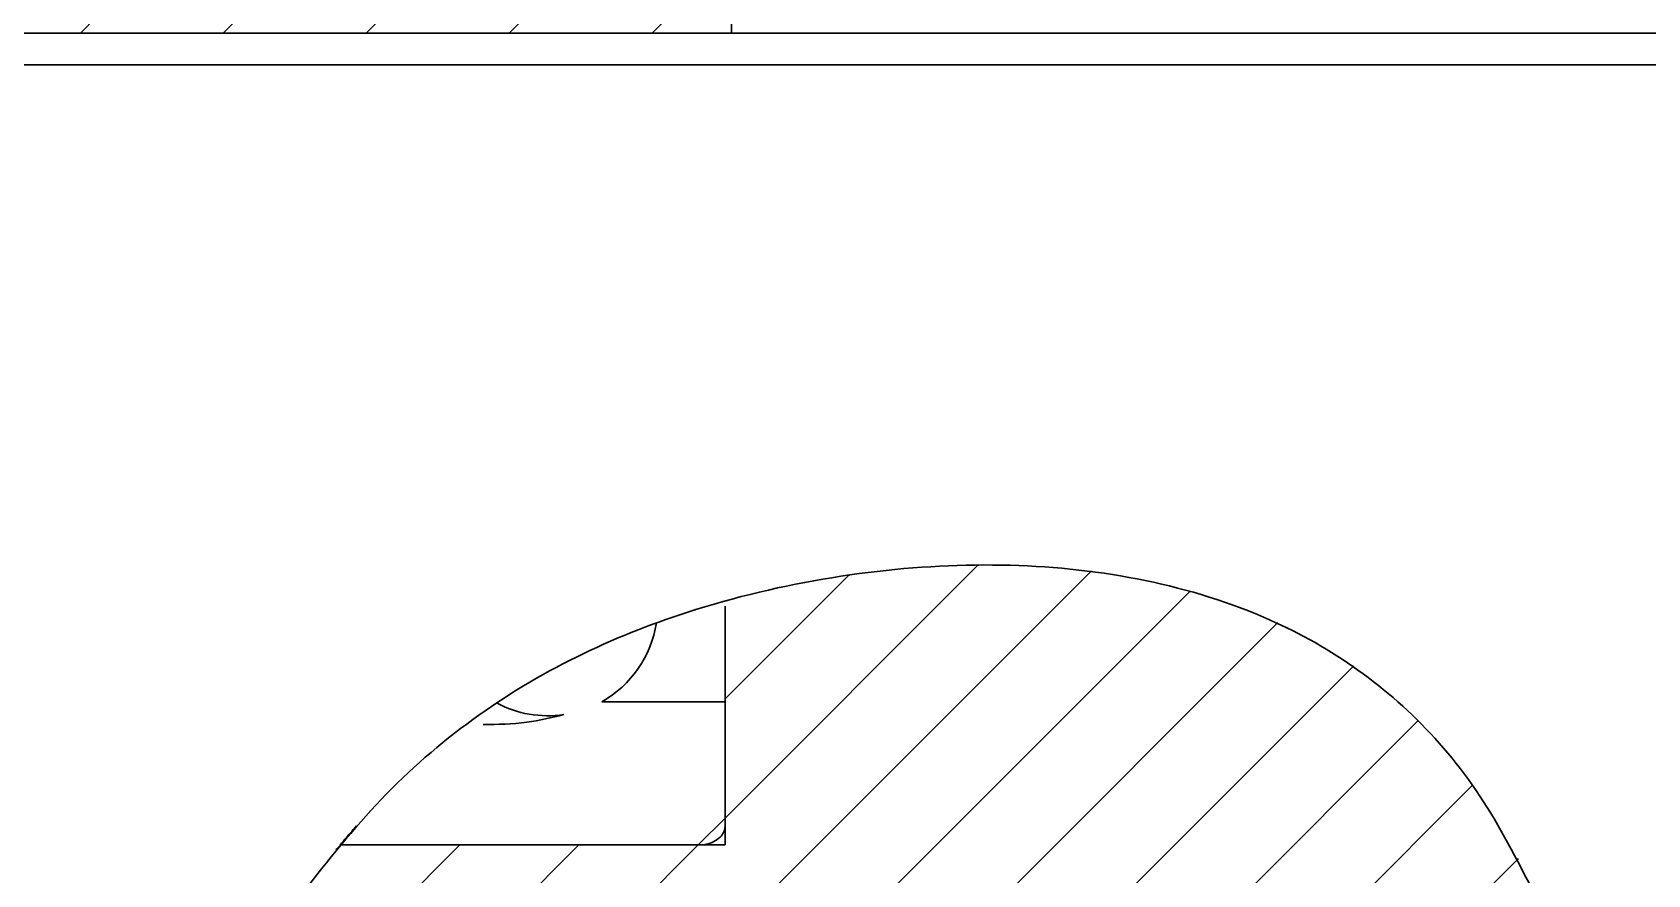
# Model space of a CAD drawing. Header units: millimetres. Extents: x 13 to 7248, y -1201 to 1478.
# Drawn here: x 979.8 to 1030.6, y 910 to 936.5 of the extents above; entities that cross this region are included whole.
import ezdxf

# ---------------------------------------------------------------- set-up
doc = ezdxf.new("R2010")
doc.units = ezdxf.units.MM
doc.header["$LTSCALE"] = 5
doc.linetypes.add('SLD-实线', pattern=[0])
doc.layers.get('0').update_dxf_attribs({"lineweight": 30})
doc.layers.add('剖面层', color=2, linetype='Continuous', lineweight=15)
doc.layers.add('标注线', color=4, linetype='SLD-实线')
doc.styles.get("Standard").update_dxf_attribs({"font": ''})
doc.styles.get('Standard').set_extended_font_data('SimSun')
doc.dimstyles.new('SLDDIMSTYLE0', dxfattribs={"dimtxt": 0.18, "dimasz": 4, "dimexe": 0, "dimexo": 0.0625, "dimgap": 0, "dimtad": 0, "dimtih": 1, "dimtoh": 1, "dimdec": 0, "dimrnd": 1e-09, "dimzin": 0, "dimdsep": 46, "dimtxsty": 'Standard', "dimblk1": 'DOT', "dimblk2": 'DOT', "dimsah": 1, "dimcen": 0.09, "dimadec": 0, "dimazin": 0, "dimtfac": 4, "dimtdec": 0, "dimtofl": 0, "dimtmove": 0, "dimatfit": 3, "dimldrblk": 'DOT', "dimfxl": 0, "dimfrac": 2, "dimtolj": 1, "dimtzin": 0, "dimarcsym": 0})

# ---------------------------------------------------------------- blocks, each defined once
blk = doc.blocks.new('_DOT')
at = {"color": 0, "linetype": 'ByBlock', "lineweight": -2}
blk.add_line((-0.5, 0), (-1, 0), dxfattribs=at)
at = {"color": 0, "linetype": 'ByBlock', "const_width": 0.5}
blk.add_lwpolyline([(-0.25, 0, 1), (0.25, 0, 1)], format="xyb", close=True, dxfattribs=at)

msp = doc.modelspace()

# ---------------------------------------------------------------- hatches: boundary and pattern name
h = msp.add_hatch()
h.set_pattern_fill('ANSI31', color=256, scale=0.833333, style=0)
edge = h.paths.add_edge_path(flags=0)
edge.add_spline(control_points=[(1002.2478, 918.7625), (1009.1459, 920.5002), (1020.5878, 919.9838), (1026.3112, 911.1973), (1027.4008, 908.4245)], knot_values=[0.0048602, 0.0048602, 0.0048602, 0.0048602, 0.1721342, 0.2375935, 0.2375935, 0.2375935, 0.2375935], weights=[1, 1, 1, 1, 1], degree=3, periodic=0)
edge.add_line((1027.4008, 908.4245), (1027.4008, 908.4245))
edge.add_spline(control_points=[(1027.4008, 908.4245), (1027.2706, 908.7559), (1027.1304, 909.0896), (1026.9793, 909.4245)], knot_values=[0, 0, 0, 0, 0.0024186, 0.0024186, 0.0024186, 0.0024186], weights=[1, 1, 1, 1], degree=3, periodic=0)
edge.add_spline(control_points=[(1026.9793, 909.4245), (1026.0026, 911.5891), (1024.7079, 913.5018), (1023.1554, 915.0083), (1021.609, 916.5087), (1019.7541, 917.6243), (1017.7375, 918.3821), (1015.2196, 919.3283), (1012.3664, 919.7546), (1009.4222, 919.717), (1006.4948, 919.6797), (1003.3871, 919.1939), (1000.3777, 918.2291), (998.0343, 917.4777), (995.7, 916.3646), (993.6511, 914.8655), (991.6117, 913.3733), (989.8077, 911.4853), (988.3072, 909.4245)], knot_values=[0, 0, 0, 0, 0.0079861, 0.0079861, 0.0079861, 0.0159343, 0.0159343, 0.0159343, 0.0258885, 0.0258885, 0.0258885, 0.0357764, 0.0357764, 0.0357764, 0.043471, 0.043471, 0.043471, 0.0511165, 0.0511165, 0.0511165, 0.0511165], weights=[1, 1, 1, 1, 1, 1, 1, 1, 1, 1, 1, 1, 1, 1, 1, 1, 1, 1, 1], degree=3, periodic=0)
edge.add_spline(control_points=[(988.3072, 909.4245), (988.0663, 909.0936), (987.8345, 908.7601), (987.6118, 908.4245)], knot_values=[0, 0, 0, 0, 0.0015479, 0.0015479, 0.0015479, 0.0015479], weights=[1, 1, 1, 1], degree=3, periodic=0)
edge.add_spline(control_points=[(987.6118, 908.4245), (988.1916, 909.2981), (988.8192, 910.1372), (989.4804, 910.9245)], knot_values=[0, 0, 0, 0, 0.0031702, 0.0031702, 0.0031702, 0.0031702], weights=[1, 1, 1, 1], degree=3, periodic=0)
edge.add_spline(control_points=[(989.4804, 910.9245), (990.1317, 911.7002), (990.8252, 912.4373), (991.5512, 913.1191), (993.0325, 914.5102), (994.6974, 915.6764), (996.3296, 916.5407), (997.9561, 917.402), (999.5814, 918.0013), (1001.0121, 918.4245)], knot_values=[0, 0, 0, 0, 0.0030709, 0.0030709, 0.0030709, 0.009416, 0.009416, 0.009416, 0.0157263, 0.0157263, 0.0157263, 0.0157263], weights=[1, 1, 1, 1, 1, 1, 1, 1, 1, 1], degree=3, periodic=0)
edge.add_spline(control_points=[(1001.0121, 918.4245), (1002.1783, 918.7695), (1003.2498, 919.012), (1004.1747, 919.1855), (1005.6657, 919.4652), (1006.8065, 919.5739), (1007.4886, 919.6277), (1008.1668, 919.6813), (1008.4132, 919.6871), (1008.2075, 919.6758), (1008.0081, 919.6649), (1007.3791, 919.6356), (1006.3709, 919.5188), (1005.361, 919.4017), (1003.9394, 919.1886), (1002.2478, 918.7625)], knot_values=[0, 0, 0, 0, 0.0049887, 0.0049887, 0.0049887, 0.0131025, 0.0131025, 0.0131025, 0.0211637, 0.0211637, 0.0211637, 0.0289698, 0.0289698, 0.0289698, 0.0367967, 0.0367967, 0.0367967, 0.0367967], weights=[1, 1, 1, 1, 1, 1, 1, 1, 1, 1, 1, 1, 1, 1, 1, 1], degree=3, periodic=0)
edge = h.paths.add_edge_path(flags=0)
edge.add_spline(control_points=[(1011.7791, 919.6456), (1011.5791, 919.6606), (1011.3778, 919.6733), (1011.1822, 919.6835), (1010.8827, 919.699), (1010.5901, 919.7087), (1010.3291, 919.7139), (1010.0676, 919.7191), (1009.8305, 919.72), (1009.6374, 919.719), (1009.4444, 919.718), (1009.2901, 919.7152), (1009.1872, 919.7131), (1009.0844, 919.7109), (1009.0302, 919.7093), (1009.0291, 919.7093), (1009.0281, 919.7093), (1009.0801, 919.7108), (1009.181, 919.7129), (1009.2817, 919.7151), (1009.4338, 919.7178), (1009.6248, 919.7189), (1009.8154, 919.72), (1010.0499, 919.7193), (1010.3089, 919.7143), (1010.5688, 919.7093), (1010.8605, 919.6999), (1011.1597, 919.6846), (1011.4615, 919.6692), (1011.7794, 919.6475), (1012.0864, 919.6207), (1012.395, 919.5938), (1012.7014, 919.561), (1012.9801, 919.5263), (1013.2565, 919.492), (1013.5133, 919.455), (1013.7299, 919.4209), (1013.943, 919.3874), (1014.1229, 919.356), (1014.255, 919.3321), (1014.3862, 919.3083), (1014.4736, 919.2913), (1014.5096, 919.2844), (1014.546, 919.2773), (1014.5308, 919.2804), (1014.4653, 919.2929), (1014.3987, 919.3056), (1014.2786, 919.3284), (1014.1154, 919.3569), (1013.9517, 919.3855), (1013.7403, 919.4206), (1013.4988, 919.456), (1013.2587, 919.4913), (1012.9821, 919.5279), (1012.6915, 919.5604), (1012.4009, 919.593), (1012.0881, 919.6225), (1011.7791, 919.6456)], knot_values=[0, 0, 0, 0, 0.0006017, 0.0006017, 0.0006017, 0.0015312, 0.0015312, 0.0015312, 0.0024623, 0.0024623, 0.0024623, 0.0033931, 0.0033931, 0.0033931, 0.004324, 0.004324, 0.004324, 0.005255, 0.005255, 0.005255, 0.0061844, 0.0061844, 0.0061844, 0.0071118, 0.0071118, 0.0071118, 0.0080419, 0.0080419, 0.0080419, 0.0089804, 0.0089804, 0.0089804, 0.0099235, 0.0099235, 0.0099235, 0.0108586, 0.0108586, 0.0108586, 0.0117786, 0.0117786, 0.0117786, 0.0126931, 0.0126931, 0.0126931, 0.0136188, 0.0136188, 0.0136188, 0.0145588, 0.0145588, 0.0145588, 0.0155013, 0.0155013, 0.0155013, 0.0164383, 0.0164383, 0.0164383, 0.0173757, 0.0173757, 0.0173757, 0.0173757], weights=[1, 1, 1, 1, 1, 1, 1, 1, 1, 1, 1, 1, 1, 1, 1, 1, 1, 1, 1, 1, 1, 1, 1, 1, 1, 1, 1, 1, 1, 1, 1, 1, 1, 1, 1, 1, 1, 1, 1, 1, 1, 1, 1, 1, 1, 1, 1, 1, 1, 1, 1, 1, 1, 1, 1, 1, 1, 1], degree=3, periodic=0)
at = {"linetype": 'SLD-实线', "lineweight": 0}
h = msp.add_hatch(dxfattribs=at)
h.set_pattern_fill('ANSI31', scale=5, style=0)
edge = h.paths.add_edge_path(flags=0)
edge.add_spline(control_points=[(1006.3427, 919.5155), (1006.3198, 919.5128), (1006.2641, 919.5063), (1006.1778, 919.4958), (1006.0495, 919.4801), (1005.8496, 919.455), (1005.5958, 919.4191), (1005.3413, 919.3832), (1005.0256, 919.3353), (1004.676, 919.2754), (1004.3262, 919.2155), (1003.9329, 919.1418), (1003.5293, 919.0576), (1003.1258, 918.9733), (1002.7008, 918.876), (1002.2898, 918.773), (1001.8793, 918.6702), (1001.4713, 918.559), (1001.0994, 918.4502), (1000.7291, 918.3419), (1000.3844, 918.233), (1000.0925, 918.136), (999.8028, 918.0397), (999.5574, 917.9527), (999.3752, 917.8864), (999.1936, 917.8204), (999.07, 917.7734), (999.0139, 917.752), (998.9575, 917.7306), (998.9678, 917.7346), (999.0439, 917.7634), (999.1207, 917.7925), (999.2664, 917.8475), (999.4695, 917.9205), (999.6734, 917.9938), (999.9408, 918.0871), (1000.2505, 918.188), (1000.5604, 918.2889), (1000.9212, 918.4002), (1001.3038, 918.5092), (1001.6864, 918.6182), (1002.1013, 918.7281), (1002.5144, 918.8284), (1002.9273, 918.9287), (1003.3498, 919.0221), (1003.7468, 919.1022), (1004.1423, 919.182), (1004.5233, 919.2507), (1004.8577, 919.306), (1005.1899, 919.3609), (1005.4851, 919.4042), (1005.7181, 919.4361), (1005.9503, 919.468), (1006.127, 919.4897), (1006.2328, 919.5025), (1006.3386, 919.5152), (1006.3763, 919.5194), (1006.3427, 919.5155)], knot_values=[0, 0, 0, 0, 0.0008556, 0.0008556, 0.0008556, 0.0021378, 0.0021378, 0.0021378, 0.0034234, 0.0034234, 0.0034234, 0.0047094, 0.0047094, 0.0047094, 0.0059953, 0.0059953, 0.0059953, 0.0072799, 0.0072799, 0.0072799, 0.0085581, 0.0085581, 0.0085581, 0.0098267, 0.0098267, 0.0098267, 0.0110912, 0.0110912, 0.0110912, 0.0123621, 0.0123621, 0.0123621, 0.0136425, 0.0136425, 0.0136425, 0.0149278, 0.0149278, 0.0149278, 0.0162139, 0.0162139, 0.0162139, 0.0174998, 0.0174998, 0.0174998, 0.0187849, 0.0187849, 0.0187849, 0.0200653, 0.0200653, 0.0200653, 0.0213374, 0.0213374, 0.0213374, 0.0226054, 0.0226054, 0.0226054, 0.0238736, 0.0238736, 0.0238736, 0.0238736], weights=[1, 1, 1, 1, 1, 1, 1, 1, 1, 1, 1, 1, 1, 1, 1, 1, 1, 1, 1, 1, 1, 1, 1, 1, 1, 1, 1, 1, 1, 1, 1, 1, 1, 1, 1, 1, 1, 1, 1, 1, 1, 1, 1, 1, 1, 1, 1, 1, 1, 1, 1, 1, 1, 1, 1, 1, 1, 1], degree=3, periodic=0)
h = msp.add_hatch()
h.set_pattern_fill('ANSI31', color=256, scale=5, style=0)
edge = h.paths.add_edge_path(flags=0)
edge.add_spline(control_points=[(1009.2791, 919.7149), (1009.2791, 919.7149), (1009.2998, 919.7152), (1009.3403, 919.7159), (1009.4018, 919.7168), (1009.5111, 919.7184), (1009.6593, 919.7191), (1009.8072, 919.7197), (1009.9979, 919.7194), (1010.2156, 919.7159), (1010.4336, 919.7125), (1010.6846, 919.7058), (1010.9479, 919.6945), (1011.2129, 919.6832), (1011.4976, 919.6668), (1011.778, 919.6457), (1012.0602, 919.6246), (1012.346, 919.5982), (1012.6115, 919.5693), (1012.876, 919.5405), (1013.1276, 919.5086), (1013.3461, 919.478), (1013.5615, 919.4478), (1013.7505, 919.4182), (1013.8976, 919.3939), (1014.0433, 919.3699), (1014.1519, 919.3506), (1014.2142, 919.3394), (1014.2769, 919.3282), (1014.2944, 919.3249), (1014.2652, 919.3302), (1014.2356, 919.3356), (1014.1571, 919.3499), (1014.0367, 919.3706), (1013.9154, 919.3913), (1013.7482, 919.4189), (1013.5494, 919.4486), (1013.3515, 919.4781), (1013.1168, 919.5103), (1012.8643, 919.5404), (1012.6138, 919.5704), (1012.3389, 919.5989), (1012.062, 919.6228), (1011.7858, 919.6467), (1011.5001, 919.6665), (1011.2283, 919.681), (1010.9562, 919.6956), (1010.6906, 919.7054), (1010.4538, 919.7112), (1010.2166, 919.717), (1010.0017, 919.719), (1009.8269, 919.7193), (1009.6521, 919.7196), (1009.5127, 919.7182), (1009.42, 919.717), (1009.3274, 919.7158), (1009.2791, 919.7149), (1009.2791, 919.7149)], knot_values=[0, 0, 0, 0, 0.0005531, 0.0005531, 0.0005531, 0.0013986, 0.0013986, 0.0013986, 0.0022424, 0.0022424, 0.0022424, 0.0030873, 0.0030873, 0.0030873, 0.003938, 0.003938, 0.003938, 0.0047942, 0.0047942, 0.0047942, 0.005647, 0.005647, 0.005647, 0.006488, 0.006488, 0.006488, 0.0073209, 0.0073209, 0.0073209, 0.0081588, 0.0081588, 0.0081588, 0.0090091, 0.0090091, 0.0090091, 0.0098656, 0.0098656, 0.0098656, 0.010718, 0.010718, 0.010718, 0.011564, 0.011564, 0.011564, 0.0124076, 0.0124076, 0.0124076, 0.0132526, 0.0132526, 0.0132526, 0.0140989, 0.0140989, 0.0140989, 0.0149451, 0.0149451, 0.0149451, 0.0157914, 0.0157914, 0.0157914, 0.0157914], weights=[1, 1, 1, 1, 1, 1, 1, 1, 1, 1, 1, 1, 1, 1, 1, 1, 1, 1, 1, 1, 1, 1, 1, 1, 1, 1, 1, 1, 1, 1, 1, 1, 1, 1, 1, 1, 1, 1, 1, 1, 1, 1, 1, 1, 1, 1, 1, 1, 1, 1, 1, 1, 1, 1, 1, 1, 1, 1], degree=3, periodic=0)
h = msp.add_hatch(dxfattribs=at)
h.set_pattern_fill('ANSI31', scale=5, style=0)
edge = h.paths.add_edge_path(flags=0)
edge.add_spline(control_points=[(1003.0645, 918.9569), (1002.9154, 918.9234), (1002.7384, 918.8826), (1002.5403, 918.8347), (1002.2528, 918.7651), (1001.9137, 918.6787), (1001.5516, 918.5787), (1001.1914, 918.4793), (1000.7985, 918.3635), (1000.4061, 918.2381), (1000.0118, 918.1122), (999.6072, 917.9729), (999.226, 917.8317), (998.8407, 917.6889), (998.4687, 917.5401), (998.14, 917.4007), (997.8088, 917.2603), (997.5123, 917.1255), (997.273, 917.0127), (997.0333, 916.8995), (996.8443, 916.8054), (996.7195, 916.7424), (996.5947, 916.6793), (996.5305, 916.6458), (996.5314, 916.6463), (996.5322, 916.6467), (996.5979, 916.681), (996.7238, 916.7445), (996.8486, 916.8076), (997.0363, 916.901), (997.2737, 917.0129), (997.5085, 917.1238), (997.7985, 917.2556), (998.1222, 917.3932), (998.4446, 917.5302), (998.8093, 917.6765), (999.1876, 917.8174), (999.568, 917.959), (999.9726, 918.099), (1000.3674, 918.2258), (1000.7659, 918.3537), (1001.1657, 918.4719), (1001.5321, 918.5733), (1001.9011, 918.6754), (1002.2467, 918.7636), (1002.539, 918.8344), (1002.8322, 918.9053), (1003.08, 918.9609), (1003.2611, 919.0003), (1003.4422, 919.0398), (1003.5616, 919.0643), (1003.6088, 919.074), (1003.656, 919.0838), (1003.6325, 919.0791), (1003.5404, 919.0599), (1003.4483, 919.0407), (1003.2849, 919.0063), (1003.0645, 918.9569)], knot_values=[0, 0, 0, 0, 0.0008615, 0.0008615, 0.0008615, 0.0021215, 0.0021215, 0.0021215, 0.0033752, 0.0033752, 0.0033752, 0.0046347, 0.0046347, 0.0046347, 0.005908, 0.005908, 0.005908, 0.0071913, 0.0071913, 0.0071913, 0.0084771, 0.0084771, 0.0084771, 0.0097628, 0.0097628, 0.0097628, 0.0110454, 0.0110454, 0.0110454, 0.0123175, 0.0123175, 0.0123175, 0.0135764, 0.0135764, 0.0135764, 0.01483, 0.01483, 0.01483, 0.0160908, 0.0160908, 0.0160908, 0.0173632, 0.0173632, 0.0173632, 0.0186444, 0.0186444, 0.0186444, 0.0199292, 0.0199292, 0.0199292, 0.0212145, 0.0212145, 0.0212145, 0.0224989, 0.0224989, 0.0224989, 0.0237833, 0.0237833, 0.0237833, 0.0237833], weights=[1, 1, 1, 1, 1, 1, 1, 1, 1, 1, 1, 1, 1, 1, 1, 1, 1, 1, 1, 1, 1, 1, 1, 1, 1, 1, 1, 1, 1, 1, 1, 1, 1, 1, 1, 1, 1, 1, 1, 1, 1, 1, 1, 1, 1, 1, 1, 1, 1, 1, 1, 1, 1, 1, 1, 1, 1, 1], degree=3, periodic=0)
h = msp.add_hatch(dxfattribs=at)
h.set_pattern_fill('ANSI31', scale=5, style=0)
edge = h.paths.add_edge_path(flags=0)
edge.add_spline(control_points=[(1004.7264, 919.284), (1004.8345, 919.3023), (1004.913, 919.3151), (1004.9589, 919.3225), (1005.0264, 919.3335), (1005.0234, 919.333), (1004.9501, 919.3211), (1004.8767, 919.3092), (1004.7306, 919.2854), (1004.5248, 919.2491), (1004.3191, 919.2129), (1004.0482, 919.1631), (1003.7352, 919.0999), (1003.4231, 919.0368), (1003.0606, 918.9585), (1002.6786, 918.8678), (1002.297, 918.7773), (1001.8854, 918.6718), (1001.4783, 918.5584), (1001.0703, 918.4447), (1000.6556, 918.3197), (1000.2686, 918.1938), (999.8805, 918.0677), (999.5095, 917.9373), (999.1855, 917.8166), (998.8619, 917.6961), (998.5761, 917.5821), (998.3502, 917.4887), (998.1249, 917.3957), (997.9529, 917.3207), (997.8468, 917.2741), (997.7407, 917.2274), (997.6977, 917.2079), (997.7211, 917.2184), (997.7446, 917.2289), (997.8356, 917.2698), (997.9872, 917.3353), (998.1387, 917.4008), (998.355, 917.4925), (998.6199, 917.5983), (998.8839, 917.7038), (999.2034, 917.826), (999.5536, 917.9506), (999.9035, 918.0751), (1000.2937, 918.2052), (1000.6927, 918.3281), (1001.0925, 918.4512), (1001.512, 918.5706), (1001.9163, 918.6771), (1002.3215, 918.7838), (1002.7225, 918.8804), (1003.0853, 918.9616), (1003.4482, 919.0427), (1003.7828, 919.1107), (1004.0606, 919.1639), (1004.3384, 919.217), (1004.5669, 919.257), (1004.7264, 919.284)], knot_values=[0, 0, 0, 0, 0.000864, 0.000864, 0.000864, 0.0021476, 0.0021476, 0.0021476, 0.0034335, 0.0034335, 0.0034335, 0.0047179, 0.0047179, 0.0047179, 0.0059988, 0.0059988, 0.0059988, 0.007278, 0.007278, 0.007278, 0.0085603, 0.0085603, 0.0085603, 0.0098461, 0.0098461, 0.0098461, 0.0111301, 0.0111301, 0.0111301, 0.0124104, 0.0124104, 0.0124104, 0.013692, 0.013692, 0.013692, 0.0149774, 0.0149774, 0.0149774, 0.0162621, 0.0162621, 0.0162621, 0.0175426, 0.0175426, 0.0175426, 0.0188221, 0.0188221, 0.0188221, 0.0201045, 0.0201045, 0.0201045, 0.02139, 0.02139, 0.02139, 0.0226756, 0.0226756, 0.0226756, 0.0239613, 0.0239613, 0.0239613, 0.0239613], weights=[1, 1, 1, 1, 1, 1, 1, 1, 1, 1, 1, 1, 1, 1, 1, 1, 1, 1, 1, 1, 1, 1, 1, 1, 1, 1, 1, 1, 1, 1, 1, 1, 1, 1, 1, 1, 1, 1, 1, 1, 1, 1, 1, 1, 1, 1, 1, 1, 1, 1, 1, 1, 1, 1, 1, 1, 1, 1], degree=3, periodic=0)
h = msp.add_hatch(dxfattribs=at)
h.set_pattern_fill('ANSI31', scale=5, style=0)
edge = h.paths.add_edge_path(flags=0)
edge.add_spline(control_points=[(994.2547, 915.2915), (994.194, 915.2502), (994.1476, 915.2182), (994.1163, 915.1966), (994.0577, 915.156), (994.0517, 915.1518), (994.0985, 915.1843), (994.1454, 915.2168), (994.2467, 915.287), (994.3966, 915.3873)], knot_values=[0.0107939, 0.0107939, 0.0107939, 0.0107939, 0.0114163, 0.0114163, 0.0114163, 0.0125864, 0.0125864, 0.0125864, 0.0137573, 0.0137573, 0.0137573, 0.0137573], weights=[1, 1, 1, 1, 1, 1, 1, 1, 1, 1], degree=3, periodic=0)
edge.add_spline(control_points=[(994.3966, 915.3873), (995.9706, 916.4403), (997.642, 917.2595), (999.4185, 917.9022)], knot_values=[0.9355783, 0.9355783, 0.9355783, 0.9355783, 0.9813091, 0.9813091, 0.9813091, 0.9813091], weights=[1, 1, 1, 1], degree=3, periodic=0)
edge.add_spline(control_points=[(999.4185, 917.9022), (999.4569, 917.9161), (999.4926, 917.9289), (999.5254, 917.9406), (999.6709, 917.9925), (999.7607, 918.0233), (999.7875, 918.0326), (999.8139, 918.0417), (999.78, 918.0302), (999.6884, 917.9982), (999.5995, 917.9671), (999.4542, 917.9159), (999.2634, 917.8455), (999.0796, 917.7777), (998.8489, 917.6902), (998.5891, 917.586), (998.3365, 917.4847), (998.0499, 917.3647), (997.7523, 917.2323), (997.4554, 917.1002), (997.1396, 916.952), (996.8316, 916.7986), (996.5148, 916.6408), (996.1973, 916.4729), (995.9061, 916.3106), (995.6022, 916.1411), (995.3179, 915.9728), (995.076, 915.8237), (994.8257, 915.6694), (994.613, 915.5312), (994.4524, 915.4245)], knot_values=[0, 0, 0, 0, 0.0002606, 0.0002606, 0.0002606, 0.0014321, 0.0014321, 0.0014321, 0.0025855, 0.0025855, 0.0025855, 0.0037035, 0.0037035, 0.0037035, 0.0047804, 0.0047804, 0.0047804, 0.0058277, 0.0058277, 0.0058277, 0.0068733, 0.0068733, 0.0068733, 0.0079494, 0.0079494, 0.0079494, 0.0090738, 0.0090738, 0.0090738, 0.0102371, 0.0102371, 0.0102371, 0.0102371], weights=[1, 1, 1, 1, 1, 1, 1, 1, 1, 1, 1, 1, 1, 1, 1, 1, 1, 1, 1, 1, 1, 1, 1, 1, 1, 1, 1, 1, 1, 1, 1], degree=3, periodic=0)
edge.add_spline(control_points=[(994.4524, 915.4245), (993.9856, 915.1143), (993.4874, 914.7565), (992.9808, 914.3548), (991.9932, 913.5718), (990.9594, 912.6009), (989.9995, 911.5245)], knot_values=[0, 0, 0, 0, 0.0023247, 0.0023247, 0.0023247, 0.0069007, 0.0069007, 0.0069007, 0.0069007], weights=[1, 1, 1, 1, 1, 1, 1], degree=3, periodic=0)
edge.add_spline(control_points=[(989.9995, 911.5245), (989.9087, 911.4226), (989.8226, 911.3244), (989.7473, 911.2375), (989.6712, 911.1496), (989.6032, 911.0699), (989.5542, 911.012), (989.5274, 910.9804), (989.5058, 910.9548), (989.493, 910.9396), (989.485, 910.93), (989.4804, 910.9245), (989.4804, 910.9245)], knot_values=[0, 0, 0, 0, 0.0004289, 0.0004289, 0.0004289, 0.0008638, 0.0008638, 0.0008638, 0.0010993, 0.0010993, 0.0010993, 0.0012477, 0.0012477, 0.0012477, 0.0012477], weights=[1, 1, 1, 1, 1, 1, 1, 1, 1, 1, 1, 1, 1], degree=3, periodic=0)
edge.add_line((989.4804, 910.9245), (989.4804, 910.9245))
edge.add_spline(control_points=[(989.4804, 910.9245), (990.3597, 911.9716), (991.6529, 913.2907), (993.0234, 914.395), (993.3987, 914.678)], knot_values=[0.88426, 0.88426, 0.88426, 0.88426, 0.9145889, 0.9257854, 0.9257854, 0.9257854, 0.9257854], weights=[1, 1, 1, 1, 1], degree=3, periodic=0)
edge.add_spline(control_points=[(993.3987, 914.678), (993.4135, 914.6892), (993.4628, 914.7264), (993.5323, 914.778), (993.6924, 914.8968), (993.9583, 915.0899), (994.2547, 915.2915)], knot_values=[0, 0, 0, 0, 0.0009242, 0.0009242, 0.0009242, 0.0030648, 0.0030648, 0.0030648, 0.0030648], weights=[1, 1, 1, 1, 1, 1, 1], degree=3, periodic=0)
h = msp.add_hatch()
h.set_pattern_fill('ANSI31', color=256, scale=5, style=0)
edge = h.paths.add_edge_path(flags=0)
edge.add_spline(control_points=[(993.3987, 914.678), (993.0234, 914.395), (991.6529, 913.2907), (990.3597, 911.9716), (989.4804, 910.9245)], knot_values=[0.0742146, 0.0742146, 0.0742146, 0.0742146, 0.0854111, 0.11574, 0.11574, 0.11574, 0.11574], weights=[1, 1, 1, 1, 1], degree=3, periodic=0)
edge.add_line((989.4804, 910.9245), (1000.7499, 910.9245))
edge.add_spline(control_points=[(1000.7499, 910.9245), (1000.7637, 910.9245), (1000.7776, 910.9248), (1000.7915, 910.9253), (1000.9195, 910.9299), (1001.0493, 910.9561), (1001.1673, 911.0061), (1001.2443, 911.0388), (1001.3181, 911.0825), (1001.3813, 911.1373), (1001.4304, 911.1798), (1001.4741, 911.23), (1001.507, 911.2859), (1001.5343, 911.332), (1001.5547, 911.3832), (1001.5654, 911.4357), (1001.5713, 911.4649), (1001.5744, 911.4948), (1001.5744, 911.5245)], knot_values=[0.0011383, 0.0011383, 0.0011383, 0.0011383, 0.0011797, 0.0011797, 0.0011797, 0.0015668, 0.0015668, 0.0015668, 0.0018178, 0.0018178, 0.0018178, 0.0020121, 0.0020121, 0.0020121, 0.0021725, 0.0021725, 0.0021725, 0.0022606, 0.0022606, 0.0022606, 0.0022606], weights=[1, 1, 1, 1, 1, 1, 1, 1, 1, 1, 1, 1, 1, 1, 1, 1, 1, 1, 1], degree=3, periodic=0)
edge.add_line((1001.5744, 911.5245), (1001.5744, 915.4245))
edge.add_line((1001.5744, 915.4245), (997.7039, 915.4245))
edge.add_arc((996.0163, 918.4245), 3.4421, 299.36007, 351.27149)
edge.add_spline(control_points=[(999.4185, 917.9022), (997.642, 917.2595), (995.9706, 916.4403), (994.3966, 915.3873)], knot_values=[0.0186909, 0.0186909, 0.0186909, 0.0186909, 0.0644217, 0.0644217, 0.0644217, 0.0644217], weights=[1, 1, 1, 1], degree=3, periodic=0)
edge.add_arc((996.0163, 918.4245), 3.4421, 241.93024, 278.24499)
edge.add_spline(control_points=[(996.5099, 915.018), (996.1292, 914.9112), (995.7396, 914.8337), (995.348, 914.7796), (994.7034, 914.6906), (994.0492, 914.664), (993.3987, 914.678)], knot_values=[0.0006837, 0.0006837, 0.0006837, 0.0006837, 0.0018687, 0.0018687, 0.0018687, 0.0038386, 0.0038386, 0.0038386, 0.0038386], weights=[1, 1, 1, 1, 1, 1, 1], degree=3, periodic=0)
h = msp.add_hatch(dxfattribs=at)
h.set_pattern_fill('ANSI31', scale=5, style=0)
edge = h.paths.add_edge_path(flags=0)
edge.add_spline(control_points=[(994.4524, 915.4245), (992.8712, 914.3737), (991.3418, 913.0298), (989.9995, 911.5245)], knot_values=[0, 0, 0, 0, 0.0061342, 0.0061342, 0.0061342, 0.0061342], weights=[1, 1, 1, 1], degree=3, periodic=0)
edge.add_spline(control_points=[(989.9995, 911.5245), (989.9331, 911.45), (989.8644, 911.3721), (989.7988, 911.2967), (989.7502, 911.241), (989.7022, 911.1854), (989.6588, 911.1348), (989.624, 911.0942), (989.5914, 911.056), (989.5644, 911.0241), (989.5372, 910.992), (989.5149, 910.9656), (989.5007, 910.9486), (989.4872, 910.9326), (989.4804, 910.9245), (989.4804, 910.9245)], knot_values=[0, 0, 0, 0, 0.0003036, 0.0003036, 0.0003036, 0.0005276, 0.0005276, 0.0005276, 0.0007071, 0.0007071, 0.0007071, 0.0008885, 0.0008885, 0.0008885, 0.0010593, 0.0010593, 0.0010593, 0.0010593], weights=[1, 1, 1, 1, 1, 1, 1, 1, 1, 1, 1, 1, 1, 1, 1, 1], degree=3, periodic=0)
edge.add_spline(control_points=[(989.4804, 910.9245), (989.4804, 910.9245), (989.4907, 910.9369), (989.5077, 910.957), (989.5298, 910.9833), (989.5637, 911.0233), (989.6037, 911.0703), (989.6588, 911.1351), (989.7275, 911.215), (989.8026, 911.3012), (989.8635, 911.3711), (989.9301, 911.4466), (989.9995, 911.5245)], knot_values=[0, 0, 0, 0, 0.0002248, 0.0002248, 0.0002248, 0.0005186, 0.0005186, 0.0005186, 0.0009245, 0.0009245, 0.0009245, 0.001252, 0.001252, 0.001252, 0.001252], weights=[1, 1, 1, 1, 1, 1, 1, 1, 1, 1, 1, 1, 1], degree=3, periodic=0)
edge.add_spline(control_points=[(989.9995, 911.5245), (990.4931, 912.078), (991.0029, 912.6022), (991.5159, 913.0859), (992.5115, 914.0248), (993.5443, 914.821), (994.4524, 915.4245)], knot_values=[0, 0, 0, 0, 0.00233, 0.00233, 0.00233, 0.0069081, 0.0069081, 0.0069081, 0.0069081], weights=[1, 1, 1, 1, 1, 1, 1], degree=3, periodic=0)
edge.add_spline(control_points=[(994.4524, 915.4245), (994.083, 915.179), (993.7436, 914.9345), (993.5461, 914.7882)], knot_values=[0, 0, 0, 0, 0.0025275, 0.0025275, 0.0025275, 0.0025275], weights=[1, 1, 1, 1], degree=3, periodic=0)
edge.add_spline(control_points=[(993.5461, 914.7882), (993.6075, 914.8337), (993.6823, 914.8886), (993.7686, 914.9509), (993.8876, 915.0367), (994.0314, 915.1386), (994.1914, 915.2483), (994.3473, 915.3552), (994.5227, 915.4723), (994.7048, 915.5897), (994.8902, 915.7092), (995.0877, 915.8323), (995.2805, 915.9483), (995.4846, 916.071), (995.6895, 916.1894), (995.8759, 916.2937), (996.0753, 916.4053), (996.2599, 916.5044), (996.4128, 916.5846), (996.5726, 916.6683), (996.7029, 916.7342), (996.7929, 916.7793), (996.8834, 916.8246), (996.9361, 916.8503), (996.9471, 916.8557), (996.9578, 916.861), (996.9299, 916.8474), (996.8652, 916.8153), (996.804, 916.785), (996.7085, 916.7373), (996.5849, 916.6739), (996.4684, 916.6141), (996.3242, 916.5387), (996.1621, 916.4511), (996.0062, 916.3669), (995.83, 916.2691), (995.6468, 916.1637), (995.4634, 916.0582), (995.2683, 915.9422), (995.0778, 915.8248), (994.8784, 915.702), (994.6784, 915.5739), (994.4953, 915.4529), (994.4809, 915.4434), (994.4666, 915.4339), (994.4524, 915.4245)], knot_values=[0.000674, 0.000674, 0.000674, 0.000674, 0.0011741, 0.0011741, 0.0011741, 0.0018639, 0.0018639, 0.0018639, 0.0025363, 0.0025363, 0.0025363, 0.0032218, 0.0032218, 0.0032218, 0.0039485, 0.0039485, 0.0039485, 0.0047265, 0.0047265, 0.0047265, 0.0055396, 0.0055396, 0.0055396, 0.006356, 0.006356, 0.006356, 0.0071454, 0.0071454, 0.0071454, 0.0078909, 0.0078909, 0.0078909, 0.0085933, 0.0085933, 0.0085933, 0.009269, 0.009269, 0.009269, 0.0099463, 0.0099463, 0.0099463, 0.0106563, 0.0106563, 0.0106563, 0.0107112, 0.0107112, 0.0107112, 0.0107112], weights=[1, 1, 1, 1, 1, 1, 1, 1, 1, 1, 1, 1, 1, 1, 1, 1, 1, 1, 1, 1, 1, 1, 1, 1, 1, 1, 1, 1, 1, 1, 1, 1, 1, 1, 1, 1, 1, 1, 1, 1, 1, 1, 1, 1, 1, 1], degree=3, periodic=0)
h = msp.add_hatch(dxfattribs=at)
h.set_pattern_fill('ANSI31', scale=5, style=0)
edge = h.paths.add_edge_path(flags=0)
edge.add_spline(control_points=[(991.3464, 912.9245), (991.0043, 912.5956), (990.6769, 912.2614), (990.3637, 911.9245)], knot_values=[0, 0, 0, 0, 0.0015067, 0.0015067, 0.0015067, 0.0015067], weights=[1, 1, 1, 1], degree=3, periodic=0)
edge.add_spline(control_points=[(990.3637, 911.9245), (990.5392, 912.1133), (990.6044, 912.1801), (990.5395, 912.1117), (990.5082, 912.0788), (990.4482, 912.0154), (990.3637, 911.9245)], knot_values=[0, 0, 0, 0, 0.0031093, 0.0031093, 0.0031093, 0.004588, 0.004588, 0.004588, 0.004588], weights=[1, 1, 1, 1, 1, 1, 1], degree=3, periodic=0)
edge.add_spline(control_points=[(990.3637, 911.9245), (990.6769, 912.2614), (991.0043, 912.5956), (991.3464, 912.9245)], knot_values=[0, 0, 0, 0, 0.0015067, 0.0015067, 0.0015067, 0.0015067], weights=[1, 1, 1, 1], degree=3, periodic=0)
edge.add_spline(control_points=[(991.3464, 912.9245), (991.9948, 913.548), (992.6519, 914.1067), (993.2673, 914.5782), (994.0291, 915.1618), (994.7406, 915.6245), (995.3038, 915.9623), (995.8707, 916.3022), (996.3019, 916.5279), (996.5427, 916.6521), (996.7824, 916.7758), (996.8406, 916.8036), (996.7103, 916.7377), (996.5802, 916.672), (996.258, 916.5103), (995.7828, 916.2414), (995.2813, 915.9575), (994.5936, 915.5423), (993.8242, 914.9908), (993.0571, 914.4411), (992.1924, 913.738), (991.3464, 912.9245)], knot_values=[0, 0, 0, 0, 0.00301, 0.00301, 0.00301, 0.0067573, 0.0067573, 0.0067573, 0.0105302, 0.0105302, 0.0105302, 0.0142863, 0.0142863, 0.0142863, 0.0180405, 0.0180405, 0.0180405, 0.0220101, 0.0220101, 0.0220101, 0.0259614, 0.0259614, 0.0259614, 0.0259614], weights=[1, 1, 1, 1, 1, 1, 1, 1, 1, 1, 1, 1, 1, 1, 1, 1, 1, 1, 1, 1, 1, 1], degree=3, periodic=0)
h = msp.add_hatch()
h.set_pattern_fill('ANSI31', color=256, scale=0.833333, style=0)
edge = h.paths.add_edge_path(flags=0)
edge.add_spline(control_points=[(984.6297, 902.4245), (984.7593, 902.8063), (984.8992, 903.1848), (985.0482, 903.5591), (985.6483, 905.0666), (986.4123, 906.5331), (987.2402, 907.8494), (987.7317, 908.6308), (988.2561, 909.3736), (988.7425, 910.0062), (989.0749, 910.4386), (989.3956, 910.8277), (989.6554, 911.1309), (989.8387, 911.3448), (989.9946, 911.5197), (990.1027, 911.6395), (990.2111, 911.7596), (990.2732, 911.8266), (990.2787, 911.8326), (990.2849, 911.8393), (990.2203, 911.7699), (990.0982, 911.6346), (989.9768, 911.4999), (989.7965, 911.2971), (989.5852, 911.0486), (989.2643, 910.671), (988.8638, 910.1764), (988.4593, 909.6313), (988.058, 909.0908), (987.6424, 908.4884), (987.2459, 907.8584), (986.2125, 906.2169), (985.2812, 904.3434), (984.6297, 902.4245)], knot_values=[0, 0, 0, 0, 0.0012099, 0.0012099, 0.0012099, 0.0061283, 0.0061283, 0.0061283, 0.0090377, 0.0090377, 0.0090377, 0.0110212, 0.0110212, 0.0110212, 0.0124141, 0.0124141, 0.0124141, 0.0138129, 0.0138129, 0.0138129, 0.0153764, 0.0153764, 0.0153764, 0.0169272, 0.0169272, 0.0169272, 0.019299, 0.019299, 0.019299, 0.0216365, 0.0216365, 0.0216365, 0.0278113, 0.0278113, 0.0278113, 0.0278113], weights=[1, 1, 1, 1, 1, 1, 1, 1, 1, 1, 1, 1, 1, 1, 1, 1, 1, 1, 1, 1, 1, 1, 1, 1, 1, 1, 1, 1, 1, 1, 1, 1, 1, 1], degree=3, periodic=0)
edge.add_spline(control_points=[(984.6297, 902.4245), (984.4067, 901.7678), (984.2135, 901.0999), (984.0561, 900.4245)], knot_values=[0, 0, 0, 0, 0.0020806, 0.0020806, 0.0020806, 0.0020806], weights=[1, 1, 1, 1], degree=3, periodic=0)
edge.add_spline(control_points=[(984.0561, 900.4245), (983.7024, 898.9071), (983.524, 897.3258), (983.6196, 895.7707), (983.6985, 894.4872), (983.9744, 893.193), (984.4771, 892.0094), (984.978, 890.8298), (985.7056, 889.7333), (986.5552, 888.7761), (987.6607, 887.5304), (988.9974, 886.4781), (990.3935, 885.6135), (992.3036, 884.4307), (994.3815, 883.5571), (996.387, 882.924), (999.2197, 882.0298), (1002.011, 881.5838), (1004.3977, 881.4025), (1006.887, 881.2135), (1009.0307, 881.3038), (1010.6345, 881.4607), (1012.2049, 881.6144), (1013.3079, 881.8293), (1013.8574, 881.9409), (1014.4185, 882.0549), (1014.4153, 882.0541), (1013.8479, 881.939), (1013.1942, 881.8064), (1011.765, 881.528), (1009.7129, 881.3832)], knot_values=[0, 0, 0, 0, 0.0046743, 0.0046743, 0.0046743, 0.0085369, 0.0085369, 0.0085369, 0.0123817, 0.0123817, 0.0123817, 0.0173922, 0.0173922, 0.0173922, 0.0242696, 0.0242696, 0.0242696, 0.0340556, 0.0340556, 0.0340556, 0.0442453, 0.0442453, 0.0442453, 0.0542071, 0.0542071, 0.0542071, 0.0643903, 0.0643903, 0.0643903, 0.0761754, 0.0761754, 0.0761754, 0.0761754], weights=[1, 1, 1, 1, 1, 1, 1, 1, 1, 1, 1, 1, 1, 1, 1, 1, 1, 1, 1, 1, 1, 1, 1, 1, 1, 1, 1, 1, 1, 1, 1], degree=3, periodic=0)
edge.add_spline(control_points=[(1009.7129, 881.3832), (998.9879, 880.6264), (982.4844, 886.432), (983.4655, 898.9955), (984.6297, 902.4245)], knot_values=[0.5188918, 0.5188918, 0.5188918, 0.5188918, 0.7301945, 0.8119633, 0.8119633, 0.8119633, 0.8119633], weights=[1, 1, 1, 1, 1], degree=3, periodic=0)
h = msp.add_hatch()
h.set_pattern_fill('ANSI31', color=256, scale=0.833333, style=0)
edge = h.paths.add_edge_path(flags=0)
edge.add_spline(control_points=[(987.6118, 908.4245), (988.1907, 909.2967), (988.8169, 910.1345), (989.4804, 910.9245)], knot_values=[0.8613773, 0.8613773, 0.8613773, 0.8613773, 0.88426, 0.88426, 0.88426, 0.88426], weights=[1, 1, 1, 1], degree=3, periodic=0)
edge.add_line((989.4804, 910.9245), (989.4804, 910.9245))
edge.add_spline(control_points=[(989.4804, 910.9245), (988.8192, 910.1372), (988.1916, 909.2981), (987.6118, 908.4245)], knot_values=[0, 0, 0, 0, 0.0031702, 0.0031702, 0.0031702, 0.0031702], weights=[1, 1, 1, 1], degree=3, periodic=0)
edge.add_line((987.6118, 908.4245), (987.6118, 908.4245))
at = {"layer": '剖面层'}
h = msp.add_hatch(dxfattribs=at)
h.set_pattern_fill('ANSI31', color=256, style=0)
edge = h.paths.add_edge_path()
edge.add_spline(control_points=[(973.3554, 938.9245), (973.8469, 939.5755), (974.8613, 940.9187), (975.5618, 942.6914), (975.8724, 943.722), (975.9297, 943.9245)], knot_values=[0.5882713, 0.5882713, 0.5882713, 0.5882713, 0.7655649, 0.9541299, 1, 1, 1, 1], degree=3, periodic=0)
edge.add_line((975.9297, 943.9245), (963.0291, 943.9245))
edge.add_line((963.0291, 943.9245), (962.7791, 943.9245))
edge.add_line((962.7791, 943.9245), (962.7791, 939.6245))
edge.add_line((962.7791, 939.6245), (962.3791, 939.3936))
edge.add_line((962.3791, 939.3936), (962.3791, 937.9245))
edge.add_line((962.3791, 937.9245), (964.2791, 937.9245))
edge.add_line((964.2791, 937.9245), (964.2791, 936.9245))
edge.add_line((964.2791, 936.9245), (966.7791, 936.9245))
edge.add_line((966.7791, 936.9245), (966.7791, 936.2667))
edge.add_spline(control_points=[(964.1883, 936.4245), (965.2425, 936.3179), (966.6602, 936.1745), (968.1936, 936.3735), (968.5868, 936.4245)], knot_values=[0, 0, 0, 0, 0.7436164, 1, 1, 1, 1], degree=3, periodic=0)
edge.add_line((968.5868, 936.4245), (1001.7791, 936.4245))
edge.add_line((1001.7791, 936.4245), (1001.7791, 936.9245))
edge.add_line((1001.7791, 936.9245), (970.4675, 936.9245))
edge.add_line((970.4675, 936.9245), (972.2791, 937.9245))
edge.add_line((972.2791, 937.9245), (973.3554, 938.9245))
edge = h.paths.add_edge_path()
edge.add_line((957.7791, 943.9245), (955.2791, 943.9245))
edge.add_line((955.2791, 943.9245), (954.2791, 942.9245))
edge.add_line((954.2791, 942.9245), (954.2791, 939.7875))
edge.add_spline(control_points=[(954.2791, 939.7875), (954.7466, 939.4711), (955.2442, 939.1978), (955.7418, 938.9245)], knot_values=[0, 0, 0, 0, 0.1110591, 0.1110591, 0.1110591, 0.1110591], degree=3, periodic=0)
edge.add_line((955.7418, 938.9245), (958.1791, 937.9245))
edge.add_line((958.1791, 937.9245), (958.1791, 939.3936))
edge.add_line((958.1791, 939.3936), (957.7791, 939.6245))
edge.add_line((957.7791, 939.6245), (957.7791, 943.9245))
h = msp.add_hatch(dxfattribs=at)
h.set_pattern_fill('ANSI31', color=256, scale=0.833333, style=0)
edge = h.paths.add_edge_path(flags=0)
edge.add_spline(control_points=[(1027.4008, 908.4245), (1026.3112, 911.1973), (1020.5878, 919.9838), (1009.1459, 920.5002), (1002.2478, 918.7625)], knot_values=[0.7624065, 0.7624065, 0.7624065, 0.7624065, 0.8278658, 0.9951398, 0.9951398, 0.9951398, 0.9951398], weights=[1, 1, 1, 1, 1], degree=3, periodic=0)
edge.add_line((1002.2478, 918.7625), (1002.2478, 918.4245))
edge.add_line((1002.2478, 918.4245), (1001.5744, 918.4245))
edge.add_line((1001.5744, 918.4245), (1001.5744, 910.9245))
edge.add_line((1001.5744, 910.9245), (989.4804, 910.9245))
edge.add_spline(control_points=[(989.4804, 910.9245), (988.8169, 910.1345), (988.1907, 909.2967), (987.6118, 908.4245)], knot_values=[0.11574, 0.11574, 0.11574, 0.11574, 0.1386227, 0.1386227, 0.1386227, 0.1386227], weights=[1, 1, 1, 1], degree=3, periodic=0)
edge.add_line((987.6118, 908.4245), (1027.4008, 908.4245))

# ---------------------------------------------------------------- linework, layer by layer
for p, q in [((1001.7791, 936.4245), (1001.7791, 936.9245)), ((968.5868, 936.4245), (1038.2791, 936.4245)), ((1039.2791, 935.4245), (964.5094, 935.4245)), ((1001.5744, 910.9245), (1001.5744, 918.4245)), ((997.7039, 915.4245), (1001.5744, 915.4245)), ((1001.5744, 915.4245), (1001.5744, 911.5245)), ((1000.7499, 910.9245), (989.4804, 910.9245)), ((1001.5744, 910.9245), (989.4804, 910.9245))]:
    msp.add_line(p, q)
for start, end in [(299.36007, 351.27149), (241.93024, 278.24499)]:
    msp.add_arc((996.0163, 918.4245), 3.4421, start, end)
for points, knots in [([(988.3072, 909.4245), (989.1014, 910.4298), (990.6888, 912.4391), (993.5966, 914.9638), (996.8688, 916.9254), (1000.6973, 918.4397), (1004.9427, 919.4334), (1009.4656, 919.8322), (1013.7907, 919.5409), (1017.5466, 918.5834), (1020.6806, 917.0693), (1023.226, 915.0978), (1025.3744, 912.5633), (1026.4443, 910.4707), (1026.9793, 909.4245)], [0, 0, 0, 0, 0.07493517, 0.14976695, 0.22498518, 0.30029556, 0.39690965, 0.49355885, 0.59079843, 0.68798189, 0.76585281, 0.84364205, 0.92182495, 1, 1, 1, 1]), ([(993.973, 914.7079), (994.4337, 914.7135), (995.2912, 914.7238), (996.1243, 914.9249), (996.5099, 915.018)], [0, 0, 0, 0, 0.5372016, 1, 1, 1, 1]), ([(989.9995, 911.5245), (989.9321, 911.4483), (989.8147, 911.3158), (989.6639, 911.1411), (989.5596, 911.0186), (989.4923, 910.9387), (989.4843, 910.9292), (989.4804, 910.9245)], [0, 0, 0, 0, 0.2861738, 0.4979117, 0.6677648, 0.838689, 1, 1, 1, 1]), ([(1000.7499, 910.9245), (1000.7637, 910.9247), (1000.9057, 910.9263), (1001.1328, 910.9729), (1001.3748, 911.1158), (1001.5092, 911.2708), (1001.5674, 911.4113), (1001.5725, 911.4947), (1001.5744, 911.5245)], [0, 0, 0, 0, 0.0370873, 0.3798055, 0.6035981, 0.7771068, 0.920439, 1, 1, 1, 1])]:
    msp.add_open_spline(points, degree=3, knots=knots)

# ---------------------------------------------------------------- leaders
at = {"layer": '标注线'}
msp.add_leader([(988.0291, 960.4245), (878.7736, 724.5283)], dimstyle='SLDDIMSTYLE0', dxfattribs=at)

doc.saveas('drawing.dxf')
